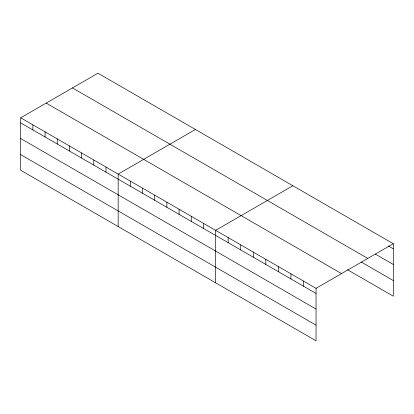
<?xml version="1.0" encoding="UTF-8"?>
<svg xmlns="http://www.w3.org/2000/svg" width="414" height="414" viewBox="0 0 414 414"><rect width="100%" height="100%" fill="white"/><g stroke="black" fill="none" stroke-linecap="round" stroke-linejoin="round"><path stroke-width="0.62" d="M316.042 309.056L316.042 288.325L20.7 117.809L20.7 170.278L316.042 340.794L316.042 309.056L20.7 138.54M347.46 269.726L393.3 296.191L393.3 243.722L97.958 73.206L20.7 117.809M195.418 129.473L118.161 174.077L118.161 226.551M292.884 185.746L215.627 230.35L215.627 282.819M316.042 288.325L393.3 243.722M388.389 245.983L393.3 248.819M375.291 254.056L393.3 264.453M72.46 87.923L367.803 258.439M361.101 261.969L393.3 280.557M46.197 103.091L341.54 273.602M20.7 122.906L316.042 293.422M20.7 154.65L316.042 325.161M303.493 281.075L303.493 286.177M290.938 273.83L290.938 278.927M278.389 266.585L278.389 271.682M265.835 259.335L265.835 264.437M253.285 252.09L253.285 257.187M240.731 244.84L240.731 249.942M228.176 237.595L228.176 242.697M203.445 223.317L203.445 228.414M191.263 216.279L191.263 221.381M179.076 209.246L179.076 214.348M166.894 202.213L166.894 207.31M154.712 195.18L154.712 200.278M142.53 188.147L142.53 193.245M130.348 181.115L130.348 186.212M105.979 167.044L105.979 172.146M93.797 160.011L93.797 165.108M81.615 152.978L81.615 158.076M69.433 145.945L69.433 151.043M57.251 138.907L57.251 144.01M45.064 131.875L45.064 136.977M32.882 124.842L32.882 129.939"/></g></svg>
